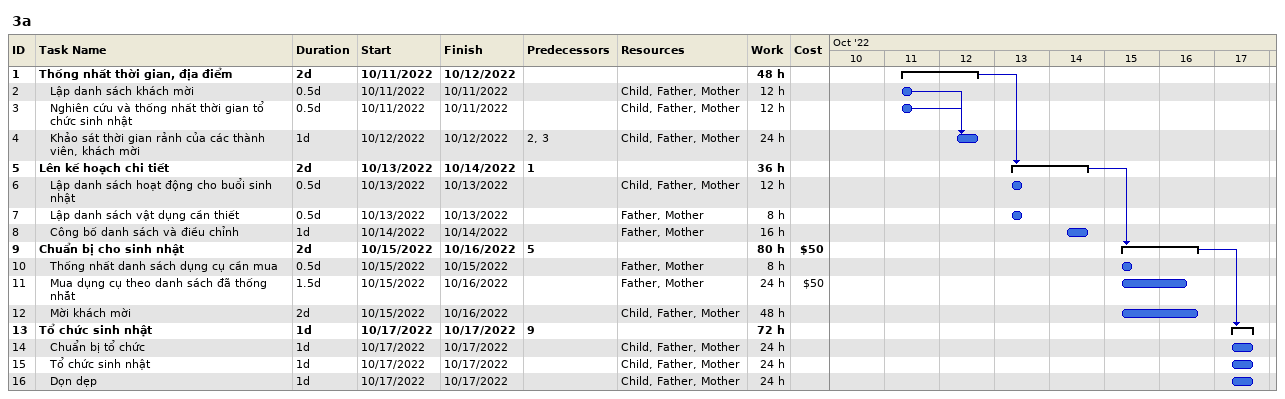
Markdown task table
3a

| ID | Level | Task | Duration | Start | Finish | Predecessors | Resources | Work (h) | Cost ($) |
|---|---|---|---|---|---|---|---|---|---|
| 1 | 1 | **Thống nhất thời gian, địa điểm** | 2d | 2022-10-11 | 2022-10-12 |  |  | 48 |  |
| 2 | 2 | Lập danh sách khách mời | 0.5d | 2022-10-11 | 2022-10-11 |  | Child, Father, Mother | 12 |  |
| 3 | 2 | Nghiên cứu và thống nhất thời gian tổ chức sinh nhật | 0.5d | 2022-10-11 | 2022-10-11 |  | Child, Father, Mother | 12 |  |
| 4 | 2 | Khảo sát thời gian rảnh của các thành viên, khách mời | 1d | 2022-10-12 | 2022-10-12 | 2, 3 | Child, Father, Mother | 24 |  |
| 5 | 1 | **Lên kế hoạch chi tiết** | 2d | 2022-10-13 | 2022-10-14 | 1 |  | 36 |  |
| 6 | 2 | Lập danh sách hoạt động cho buổi sinh nhật | 0.5d | 2022-10-13 | 2022-10-13 |  | Child, Father, Mother | 12 |  |
| 7 | 2 | Lập danh sách vật dụng cần thiết | 0.5d | 2022-10-13 | 2022-10-13 |  | Father, Mother | 8 |  |
| 8 | 2 | Công bố danh sách và điều chỉnh | 1d | 2022-10-14 | 2022-10-14 |  | Father, Mother | 16 |  |
| 9 | 1 | **Chuẩn bị cho sinh nhật** | 2d | 2022-10-15 | 2022-10-16 | 5 |  | 80 | 50 |
| 10 | 2 | Thống nhất danh sách dụng cụ cần mua | 0.5d | 2022-10-15 | 2022-10-15 |  | Father, Mother | 8 |  |
| 11 | 2 | Mua dụng cụ theo danh sách đã thống nhắt | 1.5d | 2022-10-15 | 2022-10-16 |  | Father, Mother | 24 | 50 |
| 12 | 2 | Mời khách mời | 2d | 2022-10-15 | 2022-10-16 |  | Child, Father, Mother | 48 |  |
| 13 | 1 | **Tổ chức sinh nhật** | 1d | 2022-10-17 | 2022-10-17 | 9 |  | 72 |  |
| 14 | 2 | Chuẩn bị tổ chức | 1d | 2022-10-17 | 2022-10-17 |  | Child, Father, Mother | 24 |  |
| 15 | 2 | Tổ chức sinh nhật | 1d | 2022-10-17 | 2022-10-17 |  | Child, Father, Mother | 24 |  |
| 16 | 2 | Dọn dẹp | 1d | 2022-10-17 | 2022-10-17 |  | Child, Father, Mother | 24 |  |
